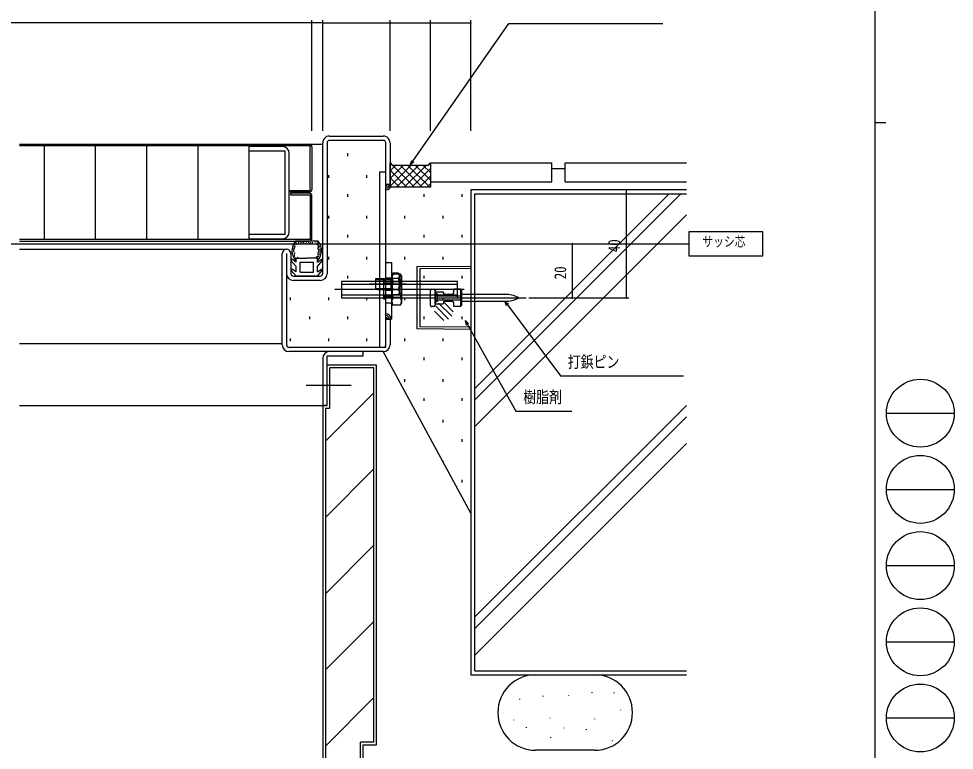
# Model space of a CAD drawing. Units: millimetres, scale not verified. Extents: x -1514 to 567, y -403 to 403.
# Drawn here: x 219.5 to 566.8, y -209 to 62.6 of the extents above; entities that cross this region are included whole.
import ezdxf
from ezdxf.enums import TextEntityAlignment as Align

# ---------------------------------------------------------------- set-up
doc = ezdxf.new("R2010")
doc.units = ezdxf.units.MM
doc.header["$LTSCALE"] = 2
for name, color, linetype in [('0-2_YKK_11', 7, 'Continuous'), ('0-3_YKK_12', 2, 'Continuous'), ('0-4_YKK_13', 4, 'Continuous'), ('0-5_YKK_D', 6, 'Continuous'), ('0-6_YKK_ZWAK', 7, 'Continuous'), ('0-7_YSS_K', 3, 'Continuous')]:
    doc.layers.add(name, color=color, linetype=linetype)
doc.styles.add('ＭＳ ゴシック', font='')
doc.styles.get('ＭＳ ゴシック').set_extended_font_data('MS Gothic')

msp = doc.modelspace()

# ---------------------------------------------------------------- linework, layer by layer
at = {"layer": '0-2_YKK_11'}
for p, q in [((334.8, 19.003), (354.8, 19.003)), ((354.8, 17.403), (334.8, 17.403)), ((332.3, -32.097), (332.3, 16.503)), ((333.9, 16.503), (333.9, -32.097)), ((355.7, 1.003), (355.7, 16.503)), ((357.3, 16.503), (357.3, 1.003)), ((304.9, 13.503), (318.3, 13.503)), ((318.3, 13.503), (318.3, -17.497)), ((319.9, -16.597), (319.9, 12.603)), ((357.3, 1.003), (355.7, 1.003)), ((304.9, -19.097), (317.4, -19.097)), ((317.3, -58.497), (317.3, -24.597)), ((318.9, -24.597), (318.9, -58.497)), ((320.5, -24.597), (320.5, -32.097)), ((321.4, -32.997), (331.4, -32.997)), ((331.4, -34.597), (321.4, -34.597)), ((355.7, -48.997), (357.3, -48.997)), ((355.7, -58.497), (355.7, -48.997)), ((357.3, -48.997), (357.3, -58.497)), ((319.8, -59.397), (354.8, -59.397)), ((354.8, -60.997), (319.8, -60.997)), ((347.3, -60.997), (334.8, -60.997)), ((347.3, -62.597), (347.3, -60.997)), ((332.3, -63.497), (332.3, -80.997)), ((333.9, -80.997), (333.9, -62.597)), ((333.9, -62.597), (347.3, -62.597)), ((332.3, -80.997), (333.9, -80.997))]:
    msp.add_line(p, q, dxfattribs=at)
for points in [[(317.4, 15.103), (304.9, 15.103), (304.9, 13.503)], [(318.3, -17.497), (304.9, -17.497), (304.9, -19.097)]]:
    msp.add_lwpolyline(points, dxfattribs=at)
for centre, radius, start, end in [((334.8, 16.503), 2.5, 89.99967, 180), ((334.8, 16.503), 0.9, 90.00002, 180), ((354.8, 16.503), 2.5, 359.99998, 90.00002), ((354.8, 16.503), 0.9, 359.99998, 90.00002), ((317.4, 12.603), 2.5, 0.00001, 89.99999), ((317.4, -16.597), 2.5, 270.00001, 359.99999), ((318.9, -24.597), 1.6, 359.99946, 180), ((321.4, -32.097), 2.5, 180, 270), ((321.4, -32.097), 0.9, 180.00099, 270), ((331.4, -32.097), 2.5, 270, 359.99998), ((331.4, -32.097), 0.9, 270, 359.99998), ((319.8, -58.497), 2.5, 180, 270), ((319.8, -58.497), 0.9, 180, 270), ((354.8, -58.497), 2.5, 270, 359.99998), ((354.8, -58.497), 0.9, 270, 359.99998), ((334.8, -63.497), 2.5, 90.00001, 179.99999)]:
    msp.add_arc(centre, radius, start, end, dxfattribs=at)
at = {"layer": '0-3_YKK_12'}
for p, q in [((327.3, 16.003), (332.3, 16.003)), ((495.634, -16.532), (468.231, -16.532)), ((468.231, -16.532), (468.231, -25.462)), ((495.634, -25.462), (495.634, -16.532)), ((-32.3, -20.997), (468.231, -20.997)), ((219.8, -22.997), (318.9, -22.997)), ((468.231, -25.462), (495.634, -25.462)), ((219.8, -57.997), (317.3, -57.997)), ((219.8, -80.997), (332.3, -80.997))]:
    msp.add_line(p, q, dxfattribs=at)
at = {"layer": '0-4_YKK_13'}
for p, q in [((219.8, 16.003), (327.3, 16.003)), ((327.7, 15.403), (219.8, 15.403)), ((228.9, 15.403), (228.9, -19.397)), ((247.9, 15.403), (247.9, -19.397)), ((266.9, 15.403), (266.9, -19.397)), ((285.9, 15.403), (285.9, -19.397)), ((304.9, 15.403), (304.9, -19.397)), ((327.7, -1.197), (327.7, 15.403)), ((328.3, 15.003), (328.3, -0.797)), ((353.4, 5.603), (353.4, -59.397)), ((355.7, 5.603), (353.4, 5.603)), ((355.7, -59.397), (355.7, 5.603)), ((320.3, -1.197), (327.7, -1.197)), ((320.3, -1.797), (320.3, -1.197)), ((327.3, -1.797), (320.3, -1.797)), ((320.3, -2.197), (320.3, -2.797)), ((327.3, -2.197), (320.3, -2.197)), ((320.3, -2.797), (327.7, -2.797)), ((327.7, -2.797), (327.7, -19.397)), ((328.3, -18.997), (328.3, -3.197)), ((327.7, -19.397), (219.8, -19.397)), ((219.8, -19.997), (327.3, -19.997)), ((330.643, -19.997), (322.158, -19.997)), ((322.167, -20.782), (322.367, -20.782)), ((322.418, -20.15), (322.618, -20.15)), ((322.513, -20.699), (322.713, -20.699)), ((323.194, -20.495), (323.394, -20.495)), ((323.479, -20.781), (323.679, -20.781)), ((323.926, -20.298), (324.126, -20.298)), ((324.194, -20.566), (324.394, -20.566)), ((324.641, -20.584), (324.841, -20.584)), ((324.999, -20.352), (325.199, -20.352)), ((325.267, -20.495), (325.467, -20.495)), ((325.928, -20.727), (326.128, -20.727)), ((326.268, -20.316), (326.468, -20.316)), ((326.714, -20.727), (326.914, -20.727)), ((327, -20.388), (327.2, -20.388)), ((327.394, -20.674), (327.594, -20.674)), ((327.822, -20.531), (328.022, -20.531)), ((328.412, -20.477), (328.612, -20.477)), ((329.324, -20.406), (329.524, -20.406)), ((330.005, -20.031), (330.205, -20.031)), ((330.128, -20.692), (330.328, -20.692)), ((330.315, -20.794), (330.515, -20.794)), ((330.434, -20.293), (330.634, -20.293)), ((321.309, -23.753), (321.509, -23.753)), ((321.32, -22.989), (321.52, -22.989)), ((321.452, -22.596), (321.652, -22.596)), ((321.487, -23.776), (321.687, -23.776)), ((321.523, -23.18), (321.723, -23.18)), ((321.619, -21.999), (321.819, -21.999)), ((321.726, -22.727), (321.926, -22.727)), ((321.833, -21.522), (322.033, -21.522)), ((321.857, -22.226), (322.057, -22.226)), ((321.881, -24.301), (322.081, -24.301)), ((321.893, -21.987), (322.093, -21.987)), ((322.358, -21.081), (322.558, -21.081)), ((322.881, -20.997), (329.92, -20.997)), ((328.484, -20.87), (328.684, -20.87)), ((330.195, -21.14), (330.395, -21.14)), ((330.601, -21.379), (330.801, -21.379)), ((330.732, -20.902), (330.932, -20.902)), ((330.792, -22.297), (330.992, -22.297)), ((331.007, -21.916), (331.207, -21.916)), ((331.209, -22.631), (331.409, -22.631)), ((331.233, -23.049), (331.433, -23.049)), ((331.364, -23.872), (331.564, -23.872)), ((331.531, -23.192), (331.731, -23.192)), ((331.567, -23.729), (331.767, -23.729)), ((322.4, -29.397), (320.656, -27.319)), ((322.4, -27.778), (321.053, -26.876)), ((321.118, -24.385), (321.318, -24.385)), ((321.649, -24.8), (321.849, -24.8)), ((321.654, -24.468), (321.854, -24.468)), ((321.696, -25.222), (321.896, -25.222)), ((321.755, -25.61), (321.955, -25.61)), ((322.083, -26.231), (322.283, -26.231)), ((322.4, -27.778), (322.4, -26.297)), ((322.4, -26.297), (326.4, -26.297)), ((330.4, -26.297), (326.4, -26.297)), ((330.329, -25.961), (330.529, -25.961)), ((330.4, -27.778), (330.4, -26.297)), ((330.4, -27.778), (331.748, -26.876)), ((330.4, -29.397), (332.144, -27.319)), ((330.622, -25.633), (330.822, -25.633)), ((330.681, -26.337), (330.881, -26.337)), ((330.959, -24.373), (331.159, -24.373)), ((331.103, -25.457), (331.303, -25.457)), ((331.162, -24.894), (331.362, -24.894)), ((331.519, -24.48), (331.719, -24.48)), ((322.4, -32.997), (320.656, -30.918)), ((322.4, -31.378), (321.053, -30.476)), ((322.4, -31.378), (322.4, -29.397)), ((323.9, -31.497), (323.9, -27.797)), ((323.9, -27.797), (328.9, -27.797)), ((328.9, -31.497), (328.9, -27.797)), ((330.4, -31.378), (330.4, -29.397)), ((330.4, -31.378), (331.748, -30.476)), ((330.4, -32.997), (332.144, -30.918)), ((355.7, -48.921), (355.7, -27.958)), ((355.7, -27.958), (358, -27.958)), ((358, -48.921), (358, -27.958)), ((367.3, -29.416), (387.3, -29.241)), ((367.3, -29.416), (367.3, -52.601)), ((368.3, -30.207), (387.3, -30.041)), ((368.3, -30.207), (368.3, -51.81)), ((387.3, -29.241), (387.3, -52.776)), ((330.4, -32.997), (322.4, -32.997)), ((323.9, -31.497), (328.9, -31.497)), ((352, -33.921), (357.342, -33.921)), ((352, -37.921), (352, -33.921)), ((352, -34.301), (357.62, -34.301)), ((355, -34.322), (355.7, -34.322)), ((355, -41.522), (355, -34.322)), ((355.7, -33.671), (358, -33.671)), ((356.062, -33.921), (357.8, -33.921)), ((357.62, -34.301), (358, -33.921)), ((357.62, -33.921), (357.62, -37.921)), ((358, -32.421), (358.313, -31.879)), ((358.447, -32.224), (358, -32.997)), ((358, -32.421), (358, -39.421)), ((358, -32.997), (358, -42.997)), ((360.488, -31.879), (358.313, -31.879)), ((360.488, -33.9), (358.313, -33.9)), ((361.154, -32.224), (358.447, -32.224)), ((360.8, -32.421), (360.488, -31.879)), ((360.8, -32.421), (360.8, -39.421)), ((361.154, -32.224), (361.6, -32.997)), ((361.6, -32.997), (361.6, -42.997)), ((384.8, -37.997), (336.8, -37.997)), ((382.3, -34.997), (339.3, -34.997)), ((339.3, -34.997), (339.3, -40.997)), ((382.3, -36.083), (339.3, -36.083)), ((363.246, -35.921), (349.735, -35.921)), ((352, -37.541), (357.62, -37.541)), ((357.8, -37.921), (352, -37.921)), ((352.5, -37.922), (360.5, -37.922)), ((360.5, -35.921), (353.2, -35.921)), ((355, -34.922), (358, -34.922)), ((355, -35.422), (358, -35.422)), ((355.7, -38.171), (358, -38.171)), ((357.62, -37.541), (358, -37.921)), ((360.488, -37.942), (358.313, -37.942)), ((361.154, -35.11), (358.447, -35.11)), ((372.804, -37.791), (373.504, -37.791)), ((383.504, -37.841), (381.004, -37.841)), ((381.004, -38.841), (381.004, -37.841)), ((382.3, -40.997), (382.3, -34.997)), ((383.504, -37.841), (384.004, -38.341)), ((383.504, -37.841), (383.504, -44.241)), ((339.3, -39.911), (382.3, -39.911)), ((339.3, -40.997), (382.3, -40.997)), ((355, -40.422), (358, -40.422)), ((358, -40.922), (355, -40.922)), ((355.7, -41.522), (355, -41.522)), ((358, -39.421), (358.313, -39.962)), ((360.488, -39.962), (358.313, -39.962)), ((361.154, -40.884), (358.447, -40.884)), ((360.8, -39.421), (360.488, -39.962)), ((369.51, -41.041), (407.798, -41.041)), ((372.304, -43.791), (372.304, -38.291)), ((374.004, -38.291), (374.004, -43.791)), ((374.004, -38.791), (377.004, -38.791)), ((374.004, -43.291), (374.004, -38.791)), ((375.004, -39.741), (374.004, -39.741)), ((374.004, -40.291), (383.504, -40.291)), ((374.754, -40.291), (374.754, -41.791)), ((377.568, -39.741), (380.44, -39.741)), ((378.004, -39.841), (380.004, -39.841)), ((384.004, -43.741), (384.004, -38.341)), ((384.004, -39.741), (400.136, -39.741)), ((355.7, -42.921), (358, -42.921)), ((358.447, -43.771), (358, -42.997)), ((361.154, -43.771), (358.447, -43.771)), ((361.154, -43.771), (361.6, -42.997)), ((373.504, -44.291), (372.804, -44.291)), ((374.004, -41.791), (383.504, -41.791)), ((375.004, -42.341), (374.004, -42.341)), ((374.004, -43.291), (377.004, -43.291)), ((379.027, -48.962), (374.256, -44.191)), ((380.195, -47.885), (375.333, -43.023)), ((380.786, -46.231), (376.986, -42.431)), ((377.004, -43.241), (377.004, -43.291)), ((377.568, -42.341), (380.44, -42.341)), ((378.004, -42.241), (380.004, -42.241)), ((381.004, -44.241), (381.004, -43.241)), ((383.504, -44.241), (381.004, -44.241)), ((383.504, -44.241), (384.004, -43.741)), ((384.004, -42.341), (400.136, -42.341)), ((377.237, -49.417), (373.801, -45.981)), ((358, -48.921), (355.7, -48.921)), ((387.3, -51.976), (368.3, -51.81)), ((387.3, -52.776), (367.3, -52.601)), ((353.4, -59.397), (355.7, -59.397)), ((326.205, -73.499), (342.908, -73.499))]:
    msp.add_line(p, q, dxfattribs=at)
msp.add_lwpolyline([(329.976, -25.886), (330.369, -25.695), (330.66, -25.468), (330.747, -25.17), (330.661, -24.803), (330.605, -24.418), (330.756, -24.065), (331.002, -23.747), (331.095, -23.447), (330.677, -22.818), (330.618, -22.443), (330.723, -22.049), (330.748, -21.714), (330.512, -21.485), (330.158, -21.284), (329.92, -20.997)], dxfattribs=at)
for centre, radius, start, end in [((327.3, 15.003), 1, 0, 90), ((327.3, -0.797), 1, 270, 0), ((327.3, -3.197), 1, 0, 90), ((326.4, -23.497), 5.5, 140.48036, 223.34175), ((327.3, -18.997), 1, 270, 0), ((326.4, -23.497), 5.5, 316.65824, 39.51963), ((320.886, -27.126), 0.3, 56.21114, 220.00244), ((326.4, -23.497), 4.3, 213.7499, 220.62928), ((326.4, -23.497), 4.3, 319.37051, 326.2499), ((331.915, -27.126), 0.3, 319.99756, 123.78886), ((320.886, -30.726), 0.3, 56.21114, 220.00244), ((331.915, -30.726), 0.3, 319.99756, 123.78886), ((357.8, -33.721), 0.2, 270, 0), ((359.789, -32.89), 1.789, 145.61575, 214.38425), ((360.556, -33.667), 2.556, 145.61575, 214.38425), ((364.688, -35.921), 6.687, 162.41205, 197.58795), ((359.011, -32.89), 1.789, 325.61575, 34.38425), ((354.113, -35.921), 6.687, 342.41205, 17.58795), ((359.044, -33.667), 2.556, 325.61575, 34.38425), ((357.8, -38.121), 0.2, 0, 90), ((359.789, -38.952), 1.789, 145.61575, 214.38425), ((367.554, -37.997), 9.553, 162.41205, 197.58795), ((359.011, -38.952), 1.789, 325.61575, 34.38425), ((352.047, -37.997), 9.553, 342.41205, 17.58795), ((372.804, -38.291), 0.5, 89.99998, 179.99998), ((373.504, -38.291), 0.5, 359.99998, 89.99998), ((360.556, -42.327), 2.556, 145.61575, 214.38425), ((359.044, -42.327), 2.556, 325.61575, 34.38425), ((375.004, -38.741), 1, 179.99998, 269.99998), ((378.004, -38.841), 1, 179.99998, 269.99998), ((380.004, -38.841), 1, 269.99998, 359.99998), ((400.025, -50.347), 10.607, 62.34159, 90.59954), ((400.025, -31.735), 10.607, 269.40041, 297.65836), ((404.902, -41.041), 0.1, 297.65836, 62.34159), ((372.804, -43.791), 0.5, 179.99998, 269.99998), ((373.504, -43.791), 0.5, 269.99998, 359.99998), ((375.004, -43.341), 1, 89.99998, 179.99998), ((378.004, -43.241), 1, 89.99998, 179.99998), ((380.004, -43.241), 1, 359.99998, 89.99998)]:
    msp.add_arc(centre, radius, start, end, dxfattribs=at)
at = {"layer": '0-5_YKK_D'}
for p, q in [((328.3, 61.003), (108.3, 61.003)), ((328.3, 21.003), (328.3, 62.003)), ((328.3, 21.003), (328.3, 62.003)), ((332.3, 61.003), (328.3, 61.003)), ((332.3, 21.003), (332.3, 62.003)), ((332.3, 21.003), (332.3, 62.003)), ((332.3, 61.003), (357.3, 61.003)), ((357.3, 21.003), (357.3, 62.003)), ((357.3, 21.003), (357.3, 62.003)), ((357.3, 61.003), (372.3, 61.003)), ((365.772, 9.648), (401.377, 60.738)), ((372.3, 21.003), (372.3, 62.003)), ((372.3, 21.003), (372.3, 62.003)), ((372.3, 61.003), (387.3, 61.003)), ((387.3, 21.003), (387.3, 62.003)), ((401.377, 60.738), (458.51, 60.738)), ((364.8, 8.253), (365.398, 9.908)), ((364.8, 8.253), (365.772, 9.648)), ((366.146, 9.387), (364.8, 8.253)), ((444.996, -0.997), (444.996, -41.041)), ((392.3, -20.997), (425.996, -20.997)), ((424.996, -41.041), (424.996, -20.997)), ((408.798, -41.041), (445.996, -41.041)), ((399.914, -42.341), (401.297, -43.43)), ((399.914, -42.341), (400.932, -43.703)), ((400.567, -43.976), (399.914, -42.341)), ((400.932, -43.703), (420.564, -69.974)), ((385.259, -49.488), (386.087, -50.972)), ((385.259, -49.488), (386.485, -50.75)), ((385.689, -51.194), (385.259, -49.488)), ((386.087, -50.972), (404.036, -83.137)), ((420.564, -69.974), (466.22, -69.974)), ((404.036, -83.137), (424.839, -83.137))]:
    msp.add_line(p, q, dxfattribs=at)
for centre, start, end in [((328.3, 61.003), 0, 180), ((328.3, 61.003), 0, 180), ((328.3, 61.003), 180, 0), ((328.3, 61.003), 180, 0), ((332.3, 61.003), 0, 180), ((332.3, 61.003), 0, 180), ((332.3, 61.003), 180, 0), ((332.3, 61.003), 180, 0), ((357.3, 61.003), 0, 180), ((357.3, 61.003), 0, 180), ((357.3, 61.003), 180, 0), ((357.3, 61.003), 180, 0), ((372.3, 61.003), 0, 180), ((372.3, 61.003), 0, 180), ((372.3, 61.003), 180, 0), ((372.3, 61.003), 180, 0), ((387.3, 61.003), 0, 180), ((387.3, 61.003), 180, 0), ((444.996, -0.997), 90, 270), ((444.996, -0.997), 270, 90), ((424.996, -20.997), 90, 270), ((424.996, -20.997), 270, 90), ((424.996, -41.041), 90, 270), ((424.996, -41.041), 270, 90), ((444.996, -41.041), 90, 270), ((444.996, -41.041), 270, 90)]:
    msp.add_arc(centre, 0.106, start, end, dxfattribs=at)
at = {"layer": '0-6_YKK_ZWAK'}
for p, q in [((537.3, 399), (537.3, -351)), ((537.3, 24), (541.3, 24)), ((541.552, -83.88), (566.752, -83.88)), ((541.552, -112.16), (566.752, -112.16)), ((541.552, -140.44), (566.752, -140.44)), ((541.552, -168.72), (566.752, -168.72)), ((541.552, -197), (566.752, -197))]:
    msp.add_line(p, q, dxfattribs=at)
for centre in [(554.152, -83.88), (554.152, -112.16), (554.152, -140.44), (554.152, -168.72), (554.152, -197)]:
    msp.add_circle(centre, 12.6, dxfattribs=at)
at = {"layer": '0-7_YSS_K'}
for p, q in [((341.501, 12.593), (341.501, 11.593)), ((357.3, 9.003), (358.05, 8.253)), ((357.3, 8.883), (357.36, 8.943)), ((357.3, 0.398), (365.155, 8.253)), ((357.3, 3.227), (362.326, 8.253)), ((357.3, 6.055), (359.498, 8.253)), ((358.05, 8.253), (371.55, 8.253)), ((358.05, 8.253), (371.55, 8.253)), ((366.421, 0.003), (358.171, 8.253)), ((359.733, 0.003), (367.983, 8.253)), ((369.25, 0.003), (361, 8.253)), ((362.562, 0.003), (370.812, 8.253)), ((372.078, 0.003), (363.828, 8.253)), ((372.3, 2.61), (366.657, 8.253)), ((372.3, 5.438), (369.485, 8.253)), ((371.55, 8.253), (372.3, 9.003)), ((371.55, 8.253), (372.3, 9.003)), ((372.3, 8.266), (371.932, 8.635)), ((372.3, 9.003), (417.3, 9.003)), ((372.3, 9.003), (372.3, 2.003)), ((372.3, 9.003), (372.3, 0.003)), ((417.3, 2.003), (417.3, 9.003)), ((417.3, 7.003), (422.3, 7.003)), ((422.3, 9.003), (467.3, 9.003)), ((422.3, 2.003), (422.3, 9.003)), ((334.426, 4.518), (334.426, 3.518)), ((348.576, 4.518), (348.576, 3.518)), ((363.593, 0.003), (357.3, 6.296)), ((365.39, 0.003), (372.3, 6.913)), ((368.219, 0.003), (372.3, 4.084)), ((360.765, 0.003), (357.3, 3.467)), ((357.936, 0.003), (357.3, 0.639)), ((372.3, 0.003), (357.3, 0.003)), ((371.047, 0.003), (372.3, 1.256)), ((372.3, 2.003), (417.3, 2.003)), ((422.3, 2.003), (467.3, 2.003)), ((341.501, -2.557), (341.501, -3.557)), ((355.651, -2.557), (355.651, -3.557)), ((369.801, -2.557), (369.801, -3.557)), ((383.951, -2.557), (383.951, -3.557)), ((387.3, -0.997), (387.3, -180.997)), ((467.3, -0.997), (387.3, -0.997)), ((388.8, -179.497), (388.8, -2.497)), ((388.8, -2.497), (467.3, -2.497)), ((465.189, -2.497), (388.8, -78.886)), ((460.947, -2.497), (388.8, -74.644)), ((467.3, -10.286), (388.8, -88.786)), ((334.426, -10.632), (334.426, -11.632)), ((348.576, -10.632), (348.576, -11.632)), ((362.726, -10.632), (362.726, -11.632)), ((376.876, -10.632), (376.876, -11.632)), ((341.501, -17.707), (341.501, -18.707)), ((355.651, -17.707), (355.651, -18.707)), ((369.801, -17.707), (369.801, -18.707)), ((383.951, -17.707), (383.951, -18.707)), ((334.426, -25.782), (334.426, -26.782)), ((348.576, -25.782), (348.576, -26.782)), ((362.726, -25.782), (362.726, -26.782)), ((376.876, -25.782), (376.876, -26.782)), ((341.501, -32.857), (341.501, -33.857)), ((355.651, -32.857), (355.651, -33.857)), ((369.801, -32.857), (369.801, -33.857)), ((383.951, -32.857), (383.951, -33.857)), ((320.276, -40.932), (320.276, -41.932)), ((334.426, -40.932), (334.426, -41.932)), ((348.576, -40.932), (348.576, -41.932)), ((362.726, -40.932), (362.726, -41.932)), ((376.876, -40.932), (376.876, -41.932)), ((327.351, -48.007), (327.351, -49.007)), ((341.501, -48.007), (341.501, -49.007)), ((355.651, -48.007), (355.651, -49.007)), ((369.801, -48.007), (369.801, -49.007)), ((383.951, -48.007), (383.951, -49.007)), ((320.276, -56.082), (320.276, -57.082)), ((334.426, -56.082), (334.426, -57.082)), ((348.576, -56.082), (348.576, -57.082)), ((362.726, -56.082), (362.726, -57.082)), ((376.876, -56.082), (376.876, -57.082)), ((387.3, -120.997), (354.8, -60.997)), ((369.801, -63.157), (369.801, -64.157)), ((383.951, -63.157), (383.951, -64.157)), ((333.9, -80.997), (333.9, -66)), ((352.3, -66), (333.9, -66)), ((334.9, -82), (334.9, -67)), ((351.3, -67), (334.9, -67)), ((351.3, -206), (351.3, -67)), ((352.3, -207), (352.3, -66)), ((362.726, -71.232), (362.726, -72.232)), ((376.876, -71.232), (376.876, -72.232)), ((333.3, -94.295), (351.3, -76.295)), ((369.801, -78.307), (369.801, -79.307)), ((383.951, -78.307), (383.951, -79.307)), ((332.3, -80.997), (332.3, -231)), ((333.9, -80.997), (332.3, -80.997)), ((333.3, -82), (333.3, -230)), ((333.3, -82), (334.9, -82)), ((467.3, -80.997), (388.8, -159.497)), ((376.876, -86.382), (376.876, -87.382)), ((467.3, -85.239), (388.8, -163.739)), ((383.951, -93.457), (383.951, -94.457)), ((467.3, -95.139), (388.8, -173.639)), ((376.876, -101.532), (376.876, -101.804)), ((333.3, -122.579), (351.3, -104.579)), ((383.951, -108.607), (383.951, -109.607)), ((333.3, -150.863), (351.3, -132.863)), ((333.3, -179.147), (351.3, -161.147)), ((388.8, -179.497), (467.3, -179.497)), ((387.3, -180.997), (467.3, -180.997)), ((411.304, -180.997), (433.304, -180.997)), ((432.156, -187.433), (432.156, -187.633)), ((333.3, -207.431), (351.3, -189.431)), ((405.416, -189.895), (405.416, -190.095)), ((414.036, -188.84), (414.036, -189.04)), ((423.536, -188.488), (423.536, -188.688)), ((440.424, -187.608), (440.424, -187.808)), ((442.887, -193.942), (442.887, -194.142)), ((403.129, -197.636), (403.129, -197.836)), ((416.675, -196.932), (416.675, -197.132)), ((433.211, -197.284), (433.211, -197.484)), ((407.879, -200.451), (407.879, -200.651)), ((421.777, -200.627), (421.777, -200.827)), ((430.045, -201.154), (430.045, -201.354)), ((416.851, -204.145), (416.851, -204.345)), ((346.3, -222), (346.3, -206)), ((351.3, -206), (346.3, -206)), ((347.3, -221), (347.3, -207)), ((347.3, -207), (352.3, -207)), ((439.721, -205.376), (439.721, -205.576)), ((433.304, -208.997), (411.304, -208.997))]:
    msp.add_line(p, q, dxfattribs=at)
msp.add_lwpolyline([(357.3, 0.003), (357.3, 9.003), (358.05, 8.253)], dxfattribs=at)
for centre, radius, start, end in [((355.7, 1.003), 1.333, 270, 359.99998), ((355.7, 1.003), 2, 270, 359.99998), ((355.7, 1.003), 0.667, 270, 359.99998), ((355.7, -48.997), 2, 0.00002, 90), ((355.7, -48.997), 1.333, 0.00002, 90), ((355.7, -48.997), 0.667, 0.00002, 90), ((411.304, -194.997), 14, 90, 270), ((433.304, -194.997), 14, 270, 90)]:
    msp.add_arc(centre, radius, start, end, dxfattribs=at)

# ---------------------------------------------------------------- texts
at = {"layer": '0-3_YKK_12', "style": 'ＭＳ ゴシック', "width": 0.8}
msp.add_text('サッシ芯', height=3.666, dxfattribs=at).set_placement((473.251, -23.104), align=Align.BOTTOM_LEFT)
at = {"layer": '0-5_YKK_D', "style": 'ＭＳ ゴシック', "width": 0.8}
for s, p in [('40', (443.996, -24.114)), ('20', (423.996, -34.162))]:
    msp.add_text(s, height=4.399, rotation=90, dxfattribs=at).set_placement(p, align=Align.BOTTOM_LEFT)
for s, p in [('打鋲ピン', (423.264, -68.334)), ('樹脂剤', (406.736, -81.376))]:
    msp.add_text(s, height=4.399, dxfattribs=at).set_placement(p, align=Align.BOTTOM_LEFT)

doc.saveas('drawing.dxf')
